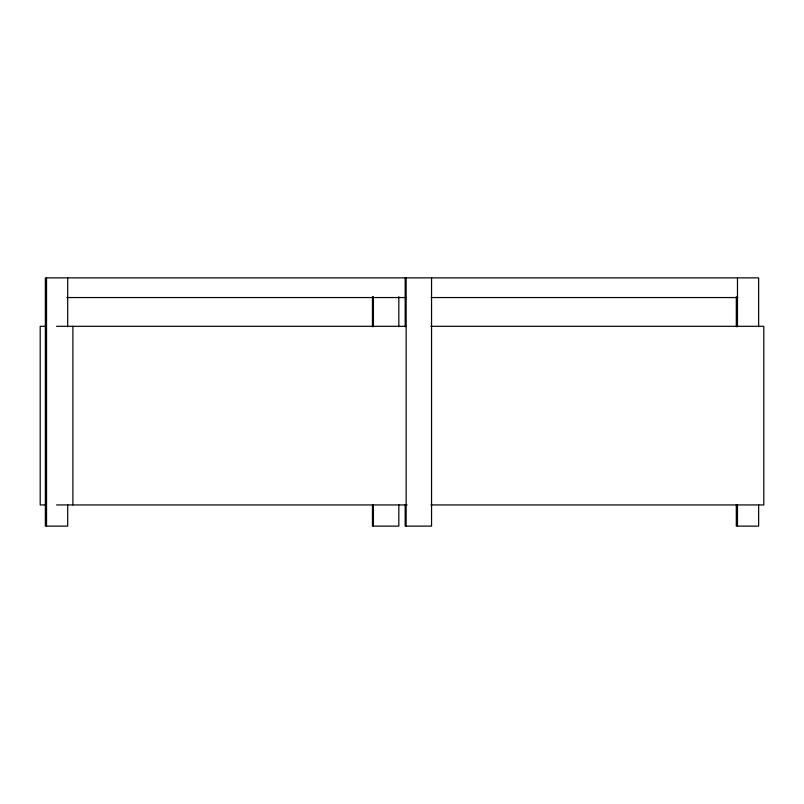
<?xml version="1.0" encoding="UTF-8"?>
<svg xmlns="http://www.w3.org/2000/svg" width="804" height="804" viewBox="0 0 804 804"><rect width="100%" height="100%" fill="white"/><g stroke="black" fill="none" stroke-linecap="round" stroke-linejoin="round"><path stroke-width="1.21" d="M66.913 297.55L406.12 297.55M431.115 297.55L737.861 297.55M45.748 326.313L40.2 326.313L40.2 504.942L45.647 504.942M56.551 326.313L405.879 326.313M430.823 326.313L763.8 326.313L763.8 504.942L430.864 504.942M56.551 504.942L407.045 504.942M758.644 326.766L758.644 277.872L45.356 277.872L45.356 526.128L67.697 526.128L67.697 504.811M758.644 504.811L758.644 526.128L736.303 526.128L736.303 504.811M737.469 277.872L737.469 326.766M737.469 504.811L737.469 526.128M736.303 296.676L736.303 326.766M431.557 277.872L431.557 526.128L405.176 526.128L405.176 504.811M406.151 277.872L406.151 526.128M405.176 277.872L405.176 326.766M398.824 296.676L398.824 326.766M398.824 504.811L398.824 526.128L372.443 526.128L372.443 504.811M373.418 296.676L373.418 326.766M373.418 504.811L373.418 526.128M372.443 296.676L372.443 326.766M72.893 326.313L72.893 504.942M67.697 277.872L67.697 326.766M46.531 277.872L46.531 526.128"/></g></svg>
